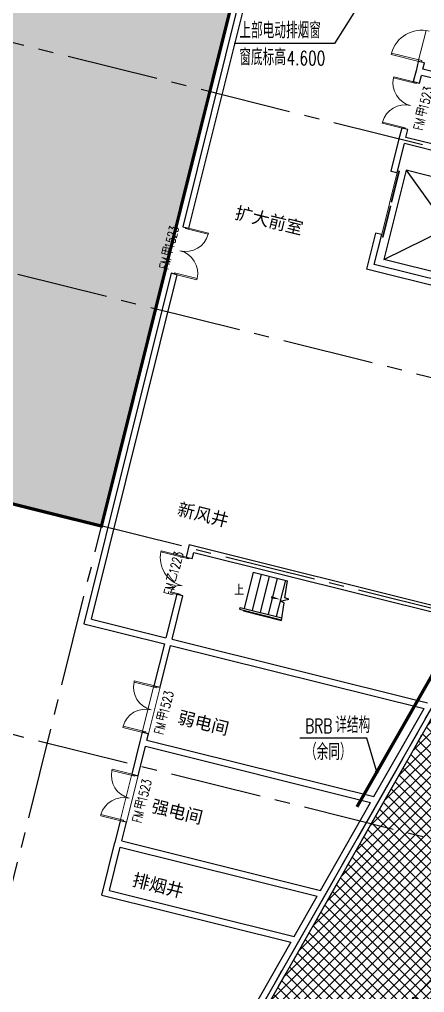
# Model space of a CAD drawing. Extents: x 138868 to 1251000, y -188972 to 132579.
# Drawn here: x 247541 to 260210, y 64503 to 94941 of the extents above; entities that cross this region are included whole.
import ezdxf

# ---------------------------------------------------------------- set-up
doc = ezdxf.new("R2010")
doc.units = 0
doc.linetypes.add('CENTER2', pattern=[28.575000000000003, 19.05, -3.175, 3.175, -3.175])
doc.linetypes.add('DASHDOT', pattern=[1, 0.5, -0.25, 0, -0.25])
doc.layers.get('0').update_dxf_attribs({"color": 8})
doc.layers.get('Defpoints').update_dxf_attribs({"color": 8})
for name, color, linetype in [('#幕墙线-平面', 8, 'Continuous'), ('#标注', 8, 'Continuous'), ('#轴线', 8, 'CENTER2'), ('A-FLOR', 8, 'Continuous'), ('A-FLOR-PIPE', 8, 'Continuous'), ('A-ROAD', 8, 'Continuous'), ('DIM_LEAD', 8, 'Continuous'), ('DIM_SYMB', 8, 'Continuous'), ('EVTR', 8, 'Continuous'), ('STAIR', 8, 'Continuous'), ('WINDOW_TEXT', 8, 'Continuous'), ('建-填充', 8, 'Continuous')]:
    doc.layers.add(name, color=color, linetype=linetype)
for name, color, linetype, lineweight in [('DOOR_FIRE', 8, 'Continuous', 13), ('DOOR_FIRE_TEXT', 8, 'Continuous', 9), ('DOTE', 8, 'DASHDOT', 5), ('PUB_TEXT', 8, 'Continuous', 5), ('WALL', 8, 'Continuous', 30), ('WINDOW', 8, 'Continuous', 13), ('阻尼器布置', 8, 'Continuous', 9)]:
    doc.layers.add(name, color=color, linetype=linetype, lineweight=lineweight)
doc.styles.add('_TCH_DIM', font='SIMPLEX', dxfattribs={"bigfont": 'GBCBIG'})
doc.styles.add('_TCH_WINDOW', font='SIMPLEX', dxfattribs={"height": 3.5, "bigfont": 'GBCBIG'})
doc.styles.add('JHZX', font='jrs.shx', dxfattribs={"width": 0.6, "bigfont": 'jhz.shx'})
doc.styles.get("Standard").update_dxf_attribs({"font": 'arial.ttf'})
doc.dimstyles.new('JZBZ-300', dxfattribs={"dimscale": 300, "dimtxt": 3, "dimasz": 1.5, "dimexe": 1, "dimexo": 1, "dimgap": 0.5, "dimtad": 1, "dimdec": 0, "dimdsep": 46, "dimtxsty": 'JHZX', "dimblk1": 'ARCHTICK', "dimblk2": 'ARCHTICK', "dimsah": 1, "dimcen": 0, "dimclrd": 1, "dimclre": 1, "dimclrt": 2, "dimadec": 1, "dimazin": 2, "dimtfac": 1, "dimtdec": 0, "dimtix": 1, "dimtmove": 0, "dimatfit": 3, "dimfxl": 1, "dimtolj": 1, "dimlwd": -1, "dimlwe": -1, "dimarcsym": 1})
pattern_1 = [(0, (-1181710.985593817, -339008.7316489072), (200, 200), [0, -400])]

# ---------------------------------------------------------------- blocks, each defined once
blk = doc.blocks.new('$DorLib2D$00000002')
for p, q in [((-0.5, -5.684341886080802e-17), (-0.5000000000000007, 0.4875)), ((-0.4750000000000007, 0.4875), (-0.5000000000000007, 0.4875)), ((-0.475, -2.842170943040401e-17), (-0.4750000000000007, 0.4875)), ((0.475, -2.842170943040401e-17), (0.4750000000000007, 0.4875)), ((0.4750000000000007, 0.4875), (0.5000000000000007, 0.4875)), ((0.5, -5.684341886080802e-17), (0.5000000000000007, 0.4875)), ((-0.5, -5.684341886080802e-17), (-0.475, -2.842170943040401e-17)), ((0.5, -5.684341886080802e-17), (0.475, -2.842170943040401e-17))]:
    blk.add_line(p, q)
for centre, start, end in [((-0.4875, -4.263256414560601e-17), 0, 88.53071641864632), ((0.4875, -4.263256414560601e-17), 91.4692835813537, 180)]:
    blk.add_arc(centre, 0.4875, start, end)
blk = doc.blocks.new('$DorLib2D$00000001')
for p, q in [((0.45, 0.9750000000000001), (0.5000000000000002, 0.9750000000000001)), ((0.45, 0), (0.45, 0.9750000000000001)), ((0.5, 0), (0.5, 0.9750000000000001)), ((0.5, 0), (0.45, 0))]:
    blk.add_line(p, q)
blk.add_arc((0.475, 0), 0.975, 91.4692835813538, 180)
blk = doc.blocks.new('$DORLIB2D$00000127')
for points in [[(-0.5333333333328483, 0.7948983154366971), (-0.5333333333328483, 0.690405644187237)], [(-0.03333333333284827, 0.7948983154366971), (-0.5333333333328483, 0.7948983154366971)], [(-0.03333333333284827, 0.7948983154366971), (-0.03333333333284827, 0.690405644187237)], [(0.5333333333328483, 0.7948983154366971), (0.03333333333284827, 0.7948983154366971)], [(0.03333333333284827, 0.7948983154366971), (0.03333333333284827, 0.690405644187237)], [(0.5333333333328483, 0.7948983154366971), (0.5333333333328483, 0.690405644187237)], [(-0.03333333333284827, 0.690405644187237), (-0.5333333333328483, 0.690405644187237)], [(0.5333333333328483, 0.690405644187237), (0.03333333333284827, 0.690405644187237)], [(0.5, 0.4999999999999858), (-0.5, 0.4999999999999858)]]:
    blk.add_lwpolyline(points)
blk = doc.blocks.new('$WINLIB2D$00000007')
for points in [[(-0.5, 0.5), (0.5, 0.5)], [(-0.5, 0.5), (-0.5000000000000071, -0.5)], [(0.4999999999999929, 0.4999999999999716), (0.4999999999999929, -0.4999999999999858)], [(-0.5, -0.5), (0.5, -0.5)]]:
    blk.add_lwpolyline(points)
blk = doc.blocks.new('$DorLib2D$00000225')
for p, q in [((0.4750000000000032, -0.001447885298549778), (0.4750000000000032, 0.7521225008925327)), ((0.4750000000000032, 0.7521225008925327), (0.5000000000000036, 0.7521225008925363)), ((0.5000000000000036, -0.001447885298549778), (0.5000000000000036, 0.7521225008925363)), ((-0.4999999999999982, -3.552713678800501e-15), (-0.5, 0.252035990386009)), ((-0.4750000000000014, 0.252035990386009), (-0.5, 0.252035990386009)), ((-0.4749999999999996, -3.552713678800501e-15), (-0.4750000000000014, 0.252035990386009)), ((-0.4749999999999996, -3.552713678800501e-15), (-0.4999999999999947, -3.552713678800501e-15)), ((0.4750000000000032, -0.001447885298549778), (0.4999999999999929, -0.001447885298549778))]:
    blk.add_line(p, q)
for centre, radius, start, end in [((0.5046168020419071, -0.001920809357812914), 0.7546247204382253, 92.24926861260724, 179.7237749158362), ((-0.5007908120542499, 0.002572563917482285), 0.2507930763238999, 359.7898704778746, 84.09743784757413)]:
    blk.add_arc(centre, radius, start, end)
blk = doc.blocks.new('A$Cd70d14ae')
at = {"layer": '建-填充'}
h = blk.add_hatch(dxfattribs=at)
h.set_pattern_fill('沙地', color=256, scale=200)
h.set_pattern_definition(pattern_1)
edge = h.paths.add_edge_path()
edge.add_line((46242.42647850187, -8875.657523362082), (41303.59585415502, -28684.22405766702))
edge.add_line((41303.59585415502, -28684.22405766702), (8701.659451283514, -20555.64836551796))
edge.add_line((8701.659451283514, -20555.64836551796), (13640.49007562944, -747.0818312141928))
edge.add_arc((0.0003243994979129639, -124899.9983561175), 124899.9985680265, 68.26985180370718, 83.73014819629492, ccw=False)
h = blk.add_hatch(dxfattribs=at)
h.set_pattern_fill('ANSI37', color=256, scale=150)
h.set_pattern_definition([(45, (-1181910.985593817, -339208.7316489072), (-168.3798022700466, 168.3798022700466), []), (135, (-1181910.985593817, -339208.7316489072), (-168.3798022700466, -168.3798022700466), [])])
edge = h.paths.add_edge_path()
edge.add_line((44003.66770309326, -54691.26008495793), (73367.41551958487, -23202.49571749812))
edge.add_arc((0.0003308909508632496, -124899.9991782589), 125399.9992887625, 54.19226882732071, 55.16045545718558)
edge.add_line((71638.53380704133, -21977.30807951174), (68247.36294501924, -25613.89360229502))
edge.add_line((68247.36294501924, -25613.89360229502), (65541.35429728191, -23090.49971506133))
edge.add_line((65541.35429728191, -23090.49971506133), (62507.1214453757, -26344.31608437526))
edge.add_line((62507.1214453757, -26344.31608437526), (57150.29470847428, -25008.88429864321))
edge.add_line((57150.29470847428, -25008.88429864321), (46074.22901807888, -44427.2946118351))
edge.add_line((46074.22901807888, -44427.2946118351), (43111.37311073113, -49620.46677691641))
edge.add_line((43111.37311073113, -49620.46677691641), (43111.99489904521, -49621.04660389974))
edge.add_line((43111.99489904521, -49621.04660389974), (41533.47666225908, -52387.76966309902))
edge.add_line((41533.47666225908, -52387.76966309902), (44003.66770309326, -54691.26008495793))
h = blk.add_hatch(dxfattribs=at)
h.set_pattern_fill('沙地', color=256, scale=200)
h.set_pattern_definition(pattern_1)
edge = h.paths.add_edge_path()
edge.add_arc((-5.799514474347234e-05, -124899.9997239537), 125399.9999588372, 50.595484492603475, 54.19226882909709, ccw=False)
edge.add_arc((74905.38638249483, -33723.34112868203), 7399.999999524198, -43.000000001942624, 50.595484496434494, ccw=False)
edge.add_line((80317.4037739576, -38770.12899300351), (58913.48786749036, -61723.01868310437))
edge.add_line((58913.48786749036, -61723.01868310437), (58689.12700524527, -61953.37206457043))
edge.add_line((58689.12700524527, -61953.37206457043), (58356.02656423437, -62261.32573112228))
edge.add_arc((53501.47046901046, -56676.2305760567), 7400.000187352208, 231.89625553434, 310.9971188627708, ccw=False)
edge.add_arc((-5.258012242848054e-05, -124899.9997113437), 79299.99994527503, 51.8962543357454, 56.07277768417117)
edge.add_line((44260.45438872185, -59101.04710592562), (41529.68595674797, -57344.2806989107))
edge.add_line((41529.68595674797, -57344.2806989107), (45927.7232496303, -52631.43135201052))
edge.add_line((45927.7232496303, -52631.43135201052), (45913.26296266005, -52643.46987978922))
edge.add_line((45913.26296266005, -52643.46987978922), (73367.41551958487, -23202.49571749812))
at = {"layer": 'A-FLOR'}
blk.add_lwpolyline([(46242.42647850187, -8875.657523362082, 100, 100, 0), (41303.59585415502, -28684.22405766702, 100, 100, 0), (8701.659451283514, -20555.64836551796, 100, 100, 0), (13640.49007562944, -747.0818312141928, 100, 100, -0.06756078105277334), (46242.42647850257, -8875.657523362315, 0, 0, 0)], format="xyseb", dxfattribs=at)
blk.add_lwpolyline([(44003.66770309326, -54691.26008495793), (73367.41551958487, -23202.49571749812, 0.004224536247316131), (71638.53380704133, -21977.30807951174), (68247.36294501924, -25613.89360229502), (65541.35429728191, -23090.49971506133), (62507.1214453757, -26344.31608437526), (57150.29470847428, -25008.88429864321), (46074.22901807888, -44427.2946118351), (43111.37311073113, -49620.46677691641), (43111.99489904521, -49621.04660389974), (41533.47666225908, -52387.76966309902)], format="xyb", close=True, dxfattribs=at)
at = {"layer": 'A-FLOR-PIPE'}
blk.add_line((44084.87886220147, -50938.47381492628), (65934.18385913639, -27507.96280041838), dxfattribs=at)
at = {"layer": 'A-ROAD'}
blk.add_arc((-2.328306436538696e-10, -124899.9997902369), 138000, 47.40446587458779, 120.2107043487367, dxfattribs=at)
at = {"layer": 'DIM_LEAD'}
for p, q in [((50007.83362605749, -11324.30614877894), (48596.83736619283, -13589.24225650897)), ((48596.83736619283, -13589.24225650897), (45458.09535578568, -13589.24225650897)), ((49599.14489541203, -35316.47691086272), (47512.64342229976, -35316.47691086272)), ((49917.9374912621, -36375.37337744498), (49599.14489541203, -35316.47691086272))]:
    blk.add_line(p, q, dxfattribs=at)
at = {"layer": 'DIM_LEAD', "const_width": 60}
blk.add_lwpolyline([(49926.58589000092, -36404.0997625161, 1), (49909.28909252328, -36346.64699237386, 1)], format="xyb", close=True, dxfattribs=at)
at = {"layer": 'DIM_SYMB', "elevation": -1682.692307692308}
blk.add_lwpolyline([(45768.73993231426, -30699.29644231364, 0, 0, 0), (46903.98593206634, -30982.34506012854, 0, 80.00000000000001, 0), (46612.89721418126, -30909.76849145803, 0, 0, 0)], format="xyseb", dxfattribs=at)
at = {"layer": 'DOOR_FIRE'}
for p, q in [((51456.03320983285, -13179.77283057623), (51214.11131423386, -14150.06855685235)), ((42580.98893933743, -35134.86542848335, 200), (42943.87178273546, -33679.42183906899, 200)), ((42775.04808459291, -35183.24980760308, 200), (43137.93092799094, -33727.80621818872, 200)), ((41891.51153852441, -37900.20824178099, 200), (42254.39438192244, -36444.76465236663, 200)), ((42085.57068377989, -37948.59262090072, 200), (42448.45352717792, -36493.14903148636, 200))]:
    blk.add_line(p, q, dxfattribs=at)
at = {"layer": 'DOTE'}
blk.add_arc((-2.328306436538696e-10, -124899.9997902369), 127950, 43.11526630903975, 122.8679328263271, dxfattribs=at)
at = {"layer": 'EVTR'}
for p, q in [((50829.4196048649, -17553.08720335399), (50132.68452715012, -20347.53896705556)), ((54128.42515838586, -18375.62166940636), (50829.4196048649, -17553.08720335399)), ((50829.4196048649, -17553.08720335399), (53431.69009903792, -21170.07336107915)), ((50132.68452715012, -20347.53896705556), (54128.42515838586, -18375.62166940636)), ((53431.69009903885, -21170.07336107903), (50132.68452715012, -20347.53896705556))]:
    blk.add_line(p, q, dxfattribs=at)
at = {"layer": 'STAIR'}
for p, q in [((46046.07956146146, -30124.31145981012), (45763.03094363492, -31259.55745955935)), ((46046.07956146146, -30124.31145981012), (47124.07727494463, -30393.08647676295)), ((46298.35645029531, -30187.21115265787), (46015.30783246853, -31322.45715240669)), ((46550.63333912916, -30250.11084550561), (46267.58472130285, -31385.35684525402)), ((46802.91022796277, -30313.01053835335), (46519.86161013646, -31448.25653810141)), ((47055.18711679662, -30375.91023120109), (46772.13849897031, -31511.15623094881)), ((47043.56938523985, -30924.96922458732), (47124.07727495534, -30393.08647674799)), ((46895.96382244281, -31028.82639814448), (47159.63653912861, -30975.69504136918)), ((47019.66601625783, -31082.88902130729), (46895.96382244281, -31028.82639814448)), ((47159.63653912861, -30975.69504136918), (47043.56938523985, -30924.96922458732)), ((45636.89249922987, -31228.10761313827), (45622.37718549557, -31286.32535671536)), ((45622.37718549557, -31286.32535671536), (46939.17797076283, -31614.64066660084)), ((45636.89249922987, -31228.10761313827), (46948.19744901615, -31555.05265733966)), ((45748.51562990341, -31317.77520312555), (45743.67719200114, -31337.18111766491)), ((45743.67719200114, -31337.18111766491), (46936.17147796997, -31634.50333633967)), ((46936.17147801141, -31634.50333635672), (47019.66601625783, -31082.88902130729)), ((46000.79251873726, -31380.67489597289), (45995.95408083498, -31400.08081051265)), ((46253.06940757134, -31443.57458882022), (46248.23096966883, -31462.98050336039)), ((46505.34629640519, -31506.47428166756), (46500.50785850245, -31525.88019620813)), ((46757.62318523903, -31569.37397451489), (46752.78474733629, -31588.77988905588))]:
    blk.add_line(p, q, dxfattribs=at)
at = {"layer": 'WALL'}
for p, q in [((46106.26735017123, -10248.47505811456), (43844.29756475333, -19320.74034570612)), ((44038.35671000741, -19369.12472482579), (46276.13430586387, -10393.88900986389)), ((51214.11131424853, -14150.06855687423), (51141.53474554373, -14441.15727477713)), ((51408.1704594742, -14198.45293598669), (51214.11131424853, -14150.06855687423)), ((51359.78608035506, -14392.51208126923), (51408.1704594742, -14198.45293598669)), ((51141.53474554373, -14441.15727477713), (51056.86208209349, -14780.76077897748)), ((51250.92122734943, -14829.14515809744), (51311.40170125547, -14586.57122652972)), ((56842.08735226674, -15965.52603424806), (51311.40170125547, -14586.57122652972)), ((56696.41258964405, -15723.08251074859), (51359.78608035506, -14392.51208126923)), ((51056.86208209349, -14780.76077897748), (51250.92122734943, -14829.14515809744)), ((50693.979238695, -16236.20436839166), (50609.30662441463, -16575.80767529929)), ((50888.03838395094, -16284.58874751156), (50693.979238695, -16236.20436839166)), ((50827.55795924575, -16527.16248179862), (50888.03838395094, -16284.58874751156)), ((50609.30660632811, -16575.80774794234), (50358.91744454578, -17580.063824012)), ((50552.97658980498, -17628.44820313295), (50779.17358014151, -16721.22162704542)), ((54563.3269969511, -17664.71704090957), (50779.17358014151, -16721.22162704542)), ((54708.74094869054, -17494.85008522327), (50827.55795924575, -16527.16248179862)), ((50358.91744454578, -17580.063824012), (50552.97658980498, -17628.44820313295)), ((43844.29756475333, -19320.74034570612), (44038.35671000741, -19369.12472482579)), ((49875.07365333079, -19520.6552766384), (49593.23466292885, -20651.04972565384)), ((49835.67818730557, -20505.37495951593), (50069.1327985879, -19569.03965575882)), ((50069.1327985879, -19569.03965575882), (49875.07365333079, -19520.6552766384)), ((53668.47679761934, -21667.12170819257), (49593.23466292885, -20651.04972565384)), ((53619.8316041168, -21448.87037338037), (49835.67818730557, -20505.37495951593)), ((43481.41472135391, -20776.18393511971), (40747.69729618053, -31740.52566167858)), ((40990.14082054864, -31594.85089555779), (43675.47386660799, -20824.5683142395)), ((43675.47386660799, -20824.5683142395), (43481.41472135391, -20776.18393511971)), ((44044.61640887824, -29264.57627986011), (43947.8476445761, -29652.69459471217)), ((44044.61640887824, -29264.57627986011), (53039.96872093831, -31507.36950669106)), ((44141.90678980155, -29701.07897382439), (44190.29117499245, -29507.01980423409)), ((44190.29117499245, -29507.01980423409), (52937.03677618084, -31687.82841635018)), ((43947.8476445761, -29652.69459471217), (44141.90678980155, -29701.07897382439)), ((43657.5413698575, -30817.04946624354), (43318.85071602091, -32175.46348299767)), ((43512.90986126079, -32223.84786209452), (43851.60051508318, -30865.43384535593)), ((43851.60051508318, -30865.43384535593), (43657.5413698575, -30817.04946624354)), ((40990.14082054864, -31594.85089555779), (43318.85071602091, -32175.46348299767)), ((40747.69729618053, -31740.52566167858), (43270.46633688873, -32369.52262823365)), ((43512.90986126079, -32223.84786209452), (51495.98953661858, -34214.25317409128)), ((43270.46633688873, -32369.52262823365), (42943.87178271846, -33679.42183911114)), ((43137.93092798092, -33727.80621823261), (43464.52548215515, -32417.9070073542)), ((43464.52548215515, -32417.9070073542), (51393.05759184924, -34394.71208374412)), ((42943.87178271846, -33679.42183911114), (43137.93092798092, -33727.80621823261)), ((49959.532493721, -37311.6154893593), (51630.29229980684, -34382.46173058526)), ((49823.34544813214, -37146.7104315699), (51393.05759184924, -34394.71208374412)), ((42580.98893932439, -35134.86542852659), (42508.41237230133, -35425.95413977507)), ((42775.0480845829, -35183.24980764702), (42580.98893932439, -35134.86542852659)), ((42726.66370711895, -35377.30894626823), (42775.0480845829, -35183.24980764702)), ((42508.41237230133, -35425.95413977507), (42254.39438192896, -36444.76465233747)), ((42448.45352718583, -36493.14903145755), (42678.27932799631, -35571.36809151986)), ((42678.27932799631, -35571.36809151986), (49720.4135033635, -37327.16934121889)), ((42726.66370711895, -35377.30894626823), (49823.34544813214, -37146.7104315699)), ((42254.39438192896, -36444.76465233747), (42448.45352718583, -36493.14903145755)), ((48150.70134573127, -40079.16771344061), (49720.4135033635, -37327.16934121889)), ((48286.88839132921, -40244.07277122955), (49959.532493721, -37311.6154893593)), ((41891.5115385307, -37900.20824175182), (41722.1662116053, -38579.41525017453)), ((42085.57068378804, -37948.59262087208), (41891.5115385307, -37900.20824175182)), ((41940.41754641943, -38530.77005666785), (42085.57068378804, -37948.59262087208)), ((41310.89898909209, -40228.9179848393), (41722.1662116053, -38579.41525017453)), ((41940.41754641943, -38530.77005666785), (48150.70134573127, -40079.16771344061)), ((41553.342513429, -40083.24321869854), (41892.03316726722, -38724.82920191152)), ((41892.03316726722, -38724.82920191152), (48047.76940095029, -40259.62662308599)), ((41553.342513429, -40083.24321869854), (47327.2457876117, -41522.83899066108)), ((41310.89898909209, -40228.9179848393), (47224.31384287961, -41703.29790031817)), ((47327.2457876117, -41522.83899066108), (48047.76940095029, -40259.62662308599)), ((47463.43283322849, -41687.74404845794), (48286.88839132921, -40244.07277122955)), ((42508.32187362574, -50374.97834724362), (47463.43283322849, -41687.74404845794)), ((47224.31384287961, -41703.29790031817), (42334.59557072632, -50275.88661357306))]:
    blk.add_line(p, q, dxfattribs=at)
at = {"layer": '阻尼器布置', "ltscale": 0.5, "const_width": 100}
blk.add_lwpolyline([(49295.62525200238, -37466.40287678945), (52501.87638401543, -31845.24625050463)], dxfattribs=at)
at = {"layer": 'DOOR_FIRE', "zscale": 200}
for name, p, xscale, yscale, rotation in [('$DorLib2D$00000001', (51432.10183466086, -13689.11288327421), -999.9999999999999, 999.9999999999999, 76.00000000004279), ('$DorLib2D$00000002', (50972.4502330122, -15532.67476324085), 1500, 1500, 76.00000000003767), ('$DorLib2D$00000002', (43759.88571568043, -20072.65432997112), -1500, 1500, 255.9999999999983), ('$DorLib2D$00000225', (43899.72407983476, -30259.0642200174), 1200, 1200, 76.00000000005552), ('$DorLib2D$00000002', (42859.45993366418, -34431.33582333603), 1500, 1500, 76.00000000006378), ('$DorLib2D$00000002', (42169.98253285117, -37196.67863663367), 1500, 1500, 76.00000000006)]:
    blk.add_blockref(name, p, dxfattribs=dict(at, xscale=xscale, yscale=yscale, rotation=rotation))
at = {"layer": 'WINDOW'}
for name, p, xscale, yscale, zscale, rotation in [('$DORLIB2D$00000127', (50214.02512156474, -18574.55173985742), -2000, 200, -2000, 256.0000000000198), ('$DorLib2D$00000002', (43759.88571568043, -20072.654329971), -1500, 1500, 1500, 255.9999999999979)]:
    blk.add_blockref(name, p, dxfattribs=dict(at, xscale=xscale, yscale=yscale, zscale=zscale, rotation=rotation))
ref = blk.add_blockref('$WINLIB2D$00000007', (51134.13964161277, -44112.20671909984), dxfattribs=dict(at, xscale=4000.000000000001, yscale=200, zscale=4000.000000000001, rotation=47.00000000000453))
ref.add_attrib('A', 'DK4040', (50569.53176469612, -44378.75128355983), dxfattribs={"layer": 'WINDOW_TEXT', "height": 297.5, "rotation": 47.00000000000453, "style": '_TCH_WINDOW', "width": 0.7058823529411765})
at = {"layer": 'DOOR_FIRE_TEXT', "style": '_TCH_WINDOW', "width": 0.7058823529411765}
for s, rotation, p in [('1523', 76.00000000003767, (51506.71904456569, -15683.53493840323)), ('FM', 76.00000000003767, (51345.66082938924, -16329.50415702409)), ('1523', 75.99999999999834, (43556.93331519468, -20039.7046126817)), ('FM', 75.99999999999834, (43395.87510001776, -20685.67383130244)), ('1223', 76.00000000005552, (43696.77164807054, -30226.11449493037)), ('FM', 76.00000000005552, (43535.71343289432, -30872.08371355128)), ('1523', 76.00000000006378, (43393.72863623942, -34582.19597132696)), ('FM', 76.00000000006378, (43232.6704210632, -35228.16518994793)), ('1523', 76.00000000006, (42704.25143502513, -37347.53883439011)), ('FM', 76.00000000006, (42543.19321984891, -37993.50805301103))]:
    blk.add_text(s, height=297.5, rotation=rotation, dxfattribs=at).set_placement(p)
at = {"layer": 'DOOR_FIRE_TEXT', "style": '_TCH_WINDOW'}
for s, rotation, p in [('甲', 76.00000000003767, (51447.26802554075, -15921.97995198809)), ('甲', 75.99999999999834, (43497.48229616974, -20278.1496262665)), ('乙', 76.00000000005552, (43637.32062904583, -30464.55950851529)), ('甲', 76.00000000006378, (43334.27761721471, -34820.64098491188)), ('甲', 76.00000000006, (42644.80041600042, -37585.98384797497))]:
    blk.add_text(s, height=337.5886524822695, rotation=rotation, dxfattribs=at).set_placement(p)
at = {"layer": 'PUB_TEXT', "style": '_TCH_DIM'}
for s, height, p in [('上部电动排烟窗', 506.3829787234042, (45615.59535578568, -13431.74225650897)), ('窗底标高', 506.3829787234042, (45615.59535578568, -14271.74225650897)), ('上', 337.5886524822695, (45458.34824275668, -30848.89464327908)), ('详结构', 506.3829787234042, (48615.14342229976, -35158.97691086272)), ('（余同）', 506.3829787234042, (47670.14342229976, -35998.97691086272))]:
    blk.add_text(s, height=height, dxfattribs=at).set_placement(p)
at = {"layer": 'PUB_TEXT', "style": '_TCH_DIM', "width": 0.7058823529411765}
for s, p in [('4.600', (47090.06344089215, -14271.74225650897)), ('BRB', (47670.14342229976, -35158.97691086272))]:
    blk.add_text(s, height=446.25, dxfattribs=at).set_placement(p)
at = {"layer": 'PUB_TEXT'}
for s, rotation, p in [('扩大前室', 346.1255508752436, (45450.73937477381, -19056.5015829294)), ('新风井', 346.1255508720446, (43646.28383412142, -28325.33961790358)), ('弱电间', 346.2723499266405, (43657.59328623372, -34840.65718379634)), ('强电间', 346.1255508752436, (42837.81458829762, -37615.37209109974)), ('排烟井', 346.1255508752436, (42239.97138955328, -39920.9421347013))]:
    blk.add_text(s, height=396.5189873417721, rotation=rotation, dxfattribs=at).set_placement(p)
blk = doc.blocks.new('_ARCHTICK')
at = {"color": 0, "linetype": 'ByBlock', "const_width": 0.15}
blk.add_lwpolyline([(-0.5, -0.5), (0.5, 0.5)], dxfattribs=at)
blk = doc.blocks.new('*D3280')
at = {"layer": '#标注', "ltscale": 300, "transparency": 16777216}
for p, q in [((146690.8966844672, 99692.36909648812), (145493.7441984293, 101943.8854600347)), ((299030.3676289878, 79636.49725693115), (300769.4634487099, 81501.44919732254))]:
    blk.add_line(p, q, dxfattribs=at)
blk.add_arc((208801.9844985199, -17121.59754685307), 134550.0001244252, 46.99999999366509, 117.9999999999996, dxfattribs=at)
at = {"layer": 'Defpoints', "color": 0, "ltscale": 300, "transparency": 16777216}
for p in [(253346.5674254924, 109840.9271025288), (146831.7381533029, 99427.48481863044), (298825.7681209447, 79417.09114646801), (208801.9844985199, -17121.59754685307)]:
    blk.add_point(p, dxfattribs=at)
at = {"layer": '#标注', "ltscale": 300, "transparency": 16777216, "xscale": 450, "yscale": 450, "zscale": 450}
for p, rotation in [((145634.5856672651, 101679.001182177), 207.9999999999996), ((300564.8639406668, 81282.04308685943), 316.9999999936651)]:
    blk.add_blockref('_ARCHTICK', p, dxfattribs=dict(at, rotation=rotation))
at = {"layer": '#标注', "ltscale": 300, "transparency": 16777216, "insert": (226442.5994007086, 116872.1755902029), "char_height": 900, "attachment_point": 5, "rotation": 352.49999999683234, "style": 'JHZX'}
blk.add_mtext('\\A1;71°', dxfattribs=at)
blk = doc.blocks.new('*D3281')
at = {"layer": '#标注', "ltscale": 300, "transparency": 16777216}
for p, q in [((274351.1665590371, 97798.3518248455), (275020.0357641029, 98971.00437009752)), ((299030.3676289878, 79636.49725693114), (299951.0654165382, 80623.82475547021))]:
    blk.add_line(p, q, dxfattribs=at)
blk.add_arc((208801.98449852, -17121.59754685318), 133350.0001244256, 46.99999999366511, 60.29999991711377, dxfattribs=at)
at = {"layer": 'Defpoints', "color": 0, "ltscale": 300, "transparency": 16777216}
for p in [(274202.5289581304, 97537.76237072903), (291935.6845109614, 87142.54036942993), (298825.7681209448, 79417.09114646798), (208801.98449852, -17121.59754685318)]:
    blk.add_point(p, dxfattribs=at)
at = {"layer": '#标注', "ltscale": 300, "transparency": 16777216, "xscale": 450, "yscale": 450, "zscale": 450}
for p, rotation in [((274871.3981631963, 98710.41491598112), 150.2999999171138), ((299746.4659084952, 80404.41864500707), 316.9999999936651)]:
    blk.add_blockref('_ARCHTICK', p, dxfattribs=dict(at, rotation=rotation))
at = {"layer": '#标注', "ltscale": 300, "transparency": 16777216, "insert": (288196.3274677519, 90763.25235255393), "char_height": 900, "attachment_point": 5, "rotation": 323.6499999553895, "style": 'JHZX'}
blk.add_mtext('\\A1;13.3°', dxfattribs=at)
blk = doc.blocks.new('*D3282')
at = {"layer": '#标注', "ltscale": 300, "transparency": 16777216}
for p, q in [((240808.2513159782, 111248.5271582599), (241134.8458755191, 112558.4263906631)), ((274351.1665590371, 97798.35182484551), (275020.0357641031, 98971.00437009774))]:
    blk.add_line(p, q, dxfattribs=at)
blk.add_arc((208801.98449852, -17121.59754685307), 133350.0001244257, 60.29999991711376, 75.99999999999908, dxfattribs=at)
at = {"layer": 'Defpoints', "color": 0, "ltscale": 300, "transparency": 16777216}
for p in [(240735.6747472982, 110957.4384403771), (264030.7245299123, 104253.8893017245), (274202.5289581304, 97537.76237072908), (208801.98449852, -17121.59754685307)]:
    blk.add_point(p, dxfattribs=at)
at = {"layer": '#标注', "ltscale": 300, "transparency": 16777216, "xscale": 450, "yscale": 450, "zscale": 450}
for p, rotation in [((241062.2693068391, 112267.3376727803), 165.9999999999991), ((274871.3981631963, 98710.41491598131), 330.2999999171137)]:
    blk.add_blockref('_ARCHTICK', p, dxfattribs=dict(at, rotation=rotation))
at = {"layer": '#标注', "ltscale": 300, "transparency": 16777216, "insert": (258655.2211414537, 107205.6212330959), "char_height": 900, "attachment_point": 5, "rotation": 338.1499999585564, "style": 'JHZX'}
blk.add_mtext('\\A1;15.7°', dxfattribs=at)

msp = doc.modelspace()

# ---------------------------------------------------------------- linework, layer by layer
at = {"layer": '#轴线', "ltscale": 150}
for p, q in [((268468.4455689806, 88944.3922311911), (217886.1517251208, 101555.9745345077)), ((243682.554293795, 53332.82628944836), (255585.1115611198, 101071.3760375545)), ((243245.3693167923, 43264.08391604212), (274202.5291539491, 97537.76253941789)), ((243375.7442229288, 43189.90568447707), (274332.8238810073, 97463.44373896456)), ((275212.8874651627, 80048.5183661987), (216192.6984016346, 94763.9042328361)), ((265081.5389762684, 75360.2518455938), (214499.245132437, 87971.83414890448)), ((263388.0857070708, 68568.18176166201), (212805.7918632389, 81179.76406497252))]:
    msp.add_line(p, q, dxfattribs=at)
msp.add_arc((208801.9845202002, -17121.59760284243), 124899.9999998406, 45.62366798156813, 118.9562780656252, dxfattribs=at)

# ---------------------------------------------------------------- block references
at = {"layer": '#幕墙线-平面', "ltscale": 300}
msp.add_blockref('A$Cd70d14ae', (208801.9845453531, 107778.4023970212), dxfattribs=at)

# ---------------------------------------------------------------- dimensions: what is measured, and where the dimension line sits
at = {"layer": '#标注', "ltscale": 300}
for base, center, p1, p2, picture, middle in [((253346.5674254924, 109840.9271025288), (208801.9844985199, -17121.59754685307), (298825.7681209447, 79417.09114646801), (146831.7381533029, 99427.48481863044), '*D3280', (226442.5994007086, 116872.1755902029)), ((264030.7245299123, 104253.8893017245), (208801.98449852, -17121.59754685307), (274202.5289581304, 97537.76237072906), (240735.6747472982, 110957.4384403771), '*D3282', (258655.2211414536, 107205.6212330959)), ((291935.6845109614, 87142.54036942993), (208801.98449852, -17121.59754685318), (298825.7681209448, 79417.09114646801), (274202.5289581304, 97537.76237072906), '*D3281', (288196.3274677519, 90763.25235255394))]:
    dim = msp.add_angular_dim_3p(base=base, center=center, p1=p1, p2=p2, dimstyle='JZBZ-300', override={"dimclrd": 256, "dimclre": 256, "dimclrt": 256}, dxfattribs=at)
    dim.commit()
    dim.dimension.update_dxf_attribs({"geometry": picture, "text_midpoint": middle})

doc.saveas('drawing.dxf')
